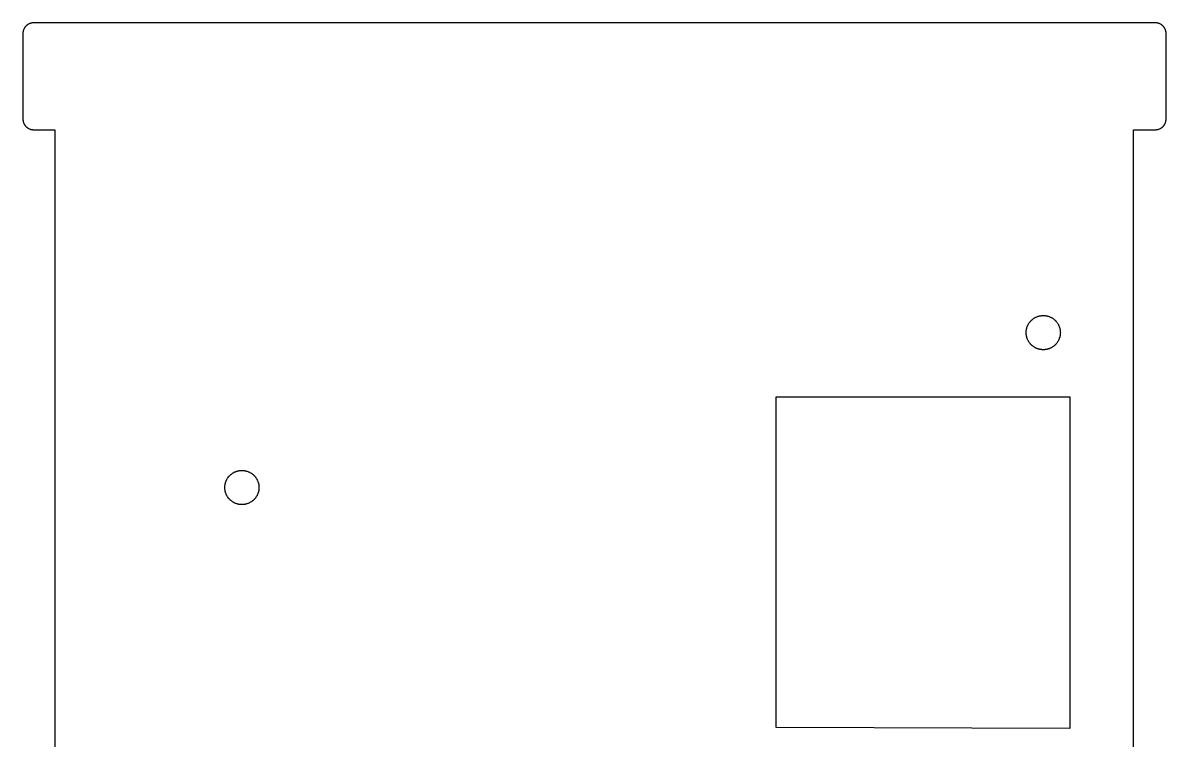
# Model space of a CAD drawing. Header units: metres. Extents: x -3 to 104, y 0 to 110.
# Drawn here: x -3 to 104, y 42.9 to 110 of the extents above; entities that cross this region are included whole.
import ezdxf

# ---------------------------------------------------------------- set-up
doc = ezdxf.new("R2010")
doc.units = ezdxf.units.M

msp = doc.modelspace()

# ---------------------------------------------------------------- linework, layer by layer
for p, q in [((-2.99023, 109.14), (-2.99805, 109.069)), ((-2.9873, 109.156), (-2.99023, 109.14)), ((-2.98438, 109.174), (-2.9873, 109.156)), ((-2.98145, 109.19), (-2.98438, 109.174)), ((-2.97852, 109.208), (-2.98145, 109.19)), ((-2.97461, 109.225), (-2.97852, 109.208)), ((-2.9707, 109.242), (-2.97461, 109.225)), ((-2.95117, 109.309), (-2.9707, 109.242)), ((-2.93359, 109.358), (-2.95117, 109.309)), ((-2.92676, 109.375), (-2.93359, 109.358)), ((-2.9209, 109.391), (-2.92676, 109.375)), ((-2.91309, 109.406), (-2.9209, 109.391)), ((-2.90625, 109.423), (-2.91309, 109.406)), ((-2.88281, 109.47), (-2.90625, 109.423)), ((-2.875, 109.484), (-2.88281, 109.47)), ((-2.86621, 109.5), (-2.875, 109.484)), ((-2.85742, 109.515), (-2.86621, 109.5)), ((-2.84766, 109.53), (-2.85742, 109.515)), ((-2.83887, 109.545), (-2.84766, 109.53)), ((-2.8291, 109.56), (-2.83887, 109.545)), ((-2.81934, 109.573), (-2.8291, 109.56)), ((-2.80859, 109.588), (-2.81934, 109.573)), ((-2.79883, 109.602), (-2.80859, 109.588)), ((-2.77734, 109.629), (-2.79883, 109.602)), ((-2.76562, 109.643), (-2.77734, 109.629)), ((-2.75488, 109.656), (-2.76562, 109.643)), ((-2.71973, 109.694), (-2.75488, 109.656)), ((-2.69434, 109.72), (-2.71973, 109.694)), ((-2.65625, 109.755), (-2.69434, 109.72)), ((-2.64258, 109.766), (-2.65625, 109.755)), ((-2.62891, 109.777), (-2.64258, 109.766)), ((-2.60156, 109.799), (-2.62891, 109.777)), ((-2.58789, 109.809), (-2.60156, 109.799)), ((-2.57324, 109.819), (-2.58789, 109.809)), ((-2.55957, 109.829), (-2.57324, 109.819)), ((-2.54492, 109.839), (-2.55957, 109.829)), ((-2.53027, 109.848), (-2.54492, 109.839)), ((-2.51465, 109.857), (-2.53027, 109.848)), ((-2.5, 109.866), (-2.51465, 109.857)), ((-2.48438, 109.875), (-2.5, 109.866)), ((-2.46973, 109.883), (-2.48438, 109.875)), ((-2.42285, 109.906), (-2.46973, 109.883)), ((-2.40625, 109.913), (-2.42285, 109.906)), ((-2.39062, 109.921), (-2.40625, 109.913)), ((-2.375, 109.927), (-2.39062, 109.921)), ((-2.3584, 109.934), (-2.375, 109.927)), ((-2.30859, 109.951), (-2.3584, 109.934)), ((-2.24219, 109.971), (-2.30859, 109.951)), ((-2.22461, 109.975), (-2.24219, 109.971)), ((-2.20801, 109.979), (-2.22461, 109.975)), ((-2.19043, 109.981), (-2.20801, 109.979)), ((-2.17383, 109.984), (-2.19043, 109.981)), ((-2.15625, 109.987), (-2.17383, 109.984)), ((-2.13965, 109.99), (-2.15625, 109.987)), ((-2.06934, 109.998), (-2.13965, 109.99)), ((-2.05273, 109.999), (-2.06934, 109.998)), ((-2.03516, 109.999), (-2.05273, 109.999)), ((-2.01758, 110), (-2.03516, 109.999)), ((103.018, 110), (-2.01758, 110)), ((103.035, 109.999), (103.018, 110)), ((103.053, 109.999), (103.035, 109.999)), ((103.069, 109.998), (103.053, 109.999)), ((103.14, 109.99), (103.069, 109.998)), ((103.156, 109.987), (103.14, 109.99)), ((103.174, 109.984), (103.156, 109.987)), ((103.19, 109.981), (103.174, 109.984)), ((103.208, 109.979), (103.19, 109.981)), ((103.225, 109.975), (103.208, 109.979)), ((103.242, 109.971), (103.225, 109.975)), ((103.309, 109.951), (103.242, 109.971)), ((103.358, 109.934), (103.309, 109.951)), ((103.375, 109.927), (103.358, 109.934)), ((103.391, 109.921), (103.375, 109.927)), ((103.406, 109.913), (103.391, 109.921)), ((103.423, 109.906), (103.406, 109.913)), ((103.47, 109.883), (103.423, 109.906)), ((103.484, 109.875), (103.47, 109.883)), ((103.5, 109.866), (103.484, 109.875)), ((103.515, 109.857), (103.5, 109.866)), ((103.53, 109.848), (103.515, 109.857)), ((103.545, 109.839), (103.53, 109.848)), ((103.56, 109.829), (103.545, 109.839)), ((103.573, 109.819), (103.56, 109.829)), ((103.588, 109.809), (103.573, 109.819)), ((103.602, 109.799), (103.588, 109.809)), ((103.629, 109.777), (103.602, 109.799)), ((103.643, 109.766), (103.629, 109.777)), ((103.656, 109.755), (103.643, 109.766)), ((103.694, 109.72), (103.656, 109.755)), ((103.72, 109.694), (103.694, 109.72)), ((103.755, 109.656), (103.72, 109.694)), ((103.766, 109.643), (103.755, 109.656)), ((103.777, 109.629), (103.766, 109.643)), ((103.799, 109.602), (103.777, 109.629)), ((103.809, 109.588), (103.799, 109.602)), ((103.819, 109.573), (103.809, 109.588)), ((103.829, 109.56), (103.819, 109.573)), ((103.839, 109.545), (103.829, 109.56)), ((103.848, 109.53), (103.839, 109.545)), ((103.857, 109.515), (103.848, 109.53)), ((103.866, 109.5), (103.857, 109.515)), ((103.875, 109.484), (103.866, 109.5)), ((103.883, 109.47), (103.875, 109.484)), ((103.906, 109.423), (103.883, 109.47)), ((103.913, 109.406), (103.906, 109.423)), ((103.921, 109.391), (103.913, 109.406)), ((103.927, 109.375), (103.921, 109.391)), ((103.934, 109.358), (103.927, 109.375)), ((103.951, 109.309), (103.934, 109.358)), ((103.971, 109.242), (103.951, 109.309)), ((103.975, 109.225), (103.971, 109.242)), ((103.979, 109.208), (103.975, 109.225)), ((103.981, 109.19), (103.979, 109.208)), ((103.984, 109.174), (103.981, 109.19)), ((103.987, 109.156), (103.984, 109.174)), ((103.99, 109.14), (103.987, 109.156)), ((103.998, 109.069), (103.99, 109.14)), ((-2.99902, 109.035), (-3, 109.018)), ((-3, 109.018), (-3, 100.982)), ((-2.99805, 109.069), (-2.99902, 109.053)), ((-2.99902, 109.053), (-2.99902, 109.035)), ((103.999, 109.053), (103.998, 109.069)), ((103.999, 109.035), (103.999, 109.053)), ((104, 109.018), (103.999, 109.035)), ((104, 100.982), (104, 109.018)), ((-3, 100.982), (-2.99902, 100.965)), ((-2.99902, 100.965), (-2.99902, 100.947)), ((-2.99902, 100.947), (-2.99805, 100.931)), ((-2.99805, 100.931), (-2.99023, 100.86)), ((-2.99023, 100.86), (-2.9873, 100.844)), ((-2.9873, 100.844), (-2.98438, 100.826)), ((-2.98438, 100.826), (-2.98145, 100.81)), ((-2.98145, 100.81), (-2.97852, 100.792)), ((-2.97852, 100.792), (-2.97461, 100.775)), ((-2.97461, 100.775), (-2.9707, 100.758)), ((-2.9707, 100.758), (-2.95117, 100.691)), ((-2.95117, 100.691), (-2.93359, 100.642)), ((-2.93359, 100.642), (-2.92676, 100.625)), ((-2.92676, 100.625), (-2.9209, 100.609)), ((-2.9209, 100.609), (-2.91309, 100.594)), ((-2.91309, 100.594), (-2.90625, 100.577)), ((103.906, 100.577), (103.913, 100.594)), ((103.913, 100.594), (103.921, 100.609)), ((103.921, 100.609), (103.927, 100.625)), ((103.927, 100.625), (103.934, 100.642)), ((103.934, 100.642), (103.951, 100.691)), ((103.951, 100.691), (103.971, 100.758)), ((103.971, 100.758), (103.975, 100.775)), ((103.975, 100.775), (103.979, 100.792)), ((103.979, 100.792), (103.981, 100.81)), ((103.981, 100.81), (103.984, 100.826)), ((103.984, 100.826), (103.987, 100.844)), ((103.987, 100.844), (103.99, 100.86)), ((103.99, 100.86), (103.998, 100.931)), ((103.998, 100.931), (103.999, 100.947)), ((103.999, 100.965), (104, 100.982)), ((103.999, 100.947), (103.999, 100.965)), ((-2.90625, 100.577), (-2.88281, 100.53)), ((-2.88281, 100.53), (-2.875, 100.516)), ((-2.875, 100.516), (-2.86621, 100.5)), ((-2.86621, 100.5), (-2.85742, 100.485)), ((-2.85742, 100.485), (-2.84766, 100.47)), ((-2.84766, 100.47), (-2.83887, 100.455)), ((-2.83887, 100.455), (-2.8291, 100.44)), ((-2.8291, 100.44), (-2.81934, 100.427)), ((-2.81934, 100.427), (-2.80859, 100.412)), ((-2.80859, 100.412), (-2.79883, 100.398)), ((-2.79883, 100.398), (-2.77734, 100.371)), ((-2.77734, 100.371), (-2.76562, 100.357)), ((-2.76562, 100.357), (-2.75488, 100.344)), ((-2.75488, 100.344), (-2.71973, 100.306)), ((-2.71973, 100.306), (-2.69434, 100.28)), ((-2.69434, 100.28), (-2.65625, 100.245)), ((-2.65625, 100.245), (-2.64258, 100.234)), ((-2.64258, 100.234), (-2.62891, 100.223)), ((-2.62891, 100.223), (-2.60156, 100.201)), ((-2.60156, 100.201), (-2.58789, 100.191)), ((-2.58789, 100.191), (-2.57324, 100.181)), ((-2.57324, 100.181), (-2.55957, 100.171)), ((-2.55957, 100.171), (-2.54492, 100.161)), ((-2.54492, 100.161), (-2.53027, 100.152)), ((-2.53027, 100.152), (-2.51465, 100.143)), ((-2.51465, 100.143), (-2.5, 100.134)), ((-2.5, 100.134), (-2.48438, 100.125)), ((-2.48438, 100.125), (-2.46973, 100.117)), ((-2.46973, 100.117), (-2.42285, 100.094)), ((-2.42285, 100.094), (-2.40625, 100.087)), ((-2.40625, 100.087), (-2.39062, 100.079)), ((-2.39062, 100.079), (-2.375, 100.073)), ((-2.375, 100.073), (-2.3584, 100.066)), ((-2.3584, 100.066), (-2.30859, 100.049)), ((-2.30859, 100.049), (-2.24219, 100.029)), ((-2.24219, 100.029), (-2.22461, 100.025)), ((-2.22461, 100.025), (-2.20801, 100.021)), ((-2.20801, 100.021), (-2.19043, 100.019)), ((-2.19043, 100.019), (-2.17383, 100.016)), ((-2.17383, 100.016), (-2.15625, 100.013)), ((-2.15625, 100.013), (-2.13965, 100.01)), ((-2.13965, 100.01), (-2.06934, 100.002)), ((-2.06934, 100.002), (-2.05273, 100.001)), ((-2.05273, 100.001), (-2.03516, 100.001)), ((-2.03516, 100.001), (-2.01758, 100)), ((-2.01758, 100), (0, 100)), ((0, 100), (0, 40)), ((100.95, 40), (100.95, 100)), ((100.95, 100), (103.018, 100)), ((103.018, 100), (103.035, 100.001)), ((103.035, 100.001), (103.053, 100.001)), ((103.053, 100.001), (103.069, 100.002)), ((103.069, 100.002), (103.14, 100.01)), ((103.14, 100.01), (103.156, 100.013)), ((103.156, 100.013), (103.174, 100.016)), ((103.174, 100.016), (103.19, 100.019)), ((103.19, 100.019), (103.208, 100.021)), ((103.208, 100.021), (103.225, 100.025)), ((103.225, 100.025), (103.242, 100.029)), ((103.242, 100.029), (103.309, 100.049)), ((103.309, 100.049), (103.358, 100.066)), ((103.358, 100.066), (103.375, 100.073)), ((103.375, 100.073), (103.391, 100.079)), ((103.391, 100.079), (103.406, 100.087)), ((103.406, 100.087), (103.423, 100.094)), ((103.423, 100.094), (103.47, 100.117)), ((103.47, 100.117), (103.484, 100.125)), ((103.484, 100.125), (103.5, 100.134)), ((103.5, 100.134), (103.515, 100.143)), ((103.515, 100.143), (103.53, 100.152)), ((103.53, 100.152), (103.545, 100.161)), ((103.545, 100.161), (103.56, 100.171)), ((103.56, 100.171), (103.573, 100.181)), ((103.573, 100.181), (103.588, 100.191)), ((103.588, 100.191), (103.602, 100.201)), ((103.602, 100.201), (103.629, 100.223)), ((103.629, 100.223), (103.643, 100.234)), ((103.643, 100.234), (103.656, 100.245)), ((103.656, 100.245), (103.694, 100.28)), ((103.694, 100.28), (103.72, 100.306)), ((103.72, 100.306), (103.755, 100.344)), ((103.755, 100.344), (103.766, 100.357)), ((103.766, 100.357), (103.777, 100.371)), ((103.777, 100.371), (103.799, 100.398)), ((103.799, 100.398), (103.809, 100.412)), ((103.809, 100.412), (103.819, 100.427)), ((103.819, 100.427), (103.829, 100.44)), ((103.829, 100.44), (103.839, 100.455)), ((103.839, 100.455), (103.848, 100.47)), ((103.848, 100.47), (103.857, 100.485)), ((103.857, 100.485), (103.866, 100.5)), ((103.866, 100.5), (103.875, 100.516)), ((103.875, 100.516), (103.883, 100.53)), ((103.883, 100.53), (103.906, 100.577)), ((91.7002, 82.3857), (91.749, 82.4131)), ((91.749, 82.4131), (91.7734, 82.4258)), ((91.7734, 82.4258), (91.7988, 82.4385)), ((91.7988, 82.4385), (91.8496, 82.4619)), ((91.8496, 82.4619), (91.9004, 82.4834)), ((91.9004, 82.4834), (91.9268, 82.4941)), ((91.9268, 82.4941), (91.9531, 82.5039)), ((91.9531, 82.5039), (92.0322, 82.5303)), ((92.0322, 82.5303), (92.0586, 82.5381)), ((92.0586, 82.5381), (92.0859, 82.5459)), ((92.0859, 82.5459), (92.1133, 82.5527)), ((92.1133, 82.5527), (92.1396, 82.5586)), ((92.1396, 82.5586), (92.167, 82.5654)), ((92.167, 82.5654), (92.1943, 82.5703)), ((92.1943, 82.5703), (92.2217, 82.5762)), ((92.2217, 82.5762), (92.25, 82.5801)), ((92.25, 82.5801), (92.3047, 82.5879)), ((92.3047, 82.5879), (92.333, 82.5908)), ((92.333, 82.5908), (92.3604, 82.5938)), ((92.3604, 82.5938), (92.3887, 82.5957)), ((92.3887, 82.5957), (92.416, 82.5977)), ((92.416, 82.5977), (92.4717, 82.5996)), ((92.4717, 82.5996), (92.5283, 82.5996)), ((92.5283, 82.5996), (92.584, 82.5977)), ((92.584, 82.5977), (92.6113, 82.5957)), ((92.6113, 82.5957), (92.6396, 82.5938)), ((92.6396, 82.5938), (92.667, 82.5908)), ((92.667, 82.5908), (92.6953, 82.5879)), ((92.6953, 82.5879), (92.75, 82.5801)), ((92.75, 82.5801), (92.7783, 82.5762)), ((92.7783, 82.5762), (92.8057, 82.5703)), ((92.8057, 82.5703), (92.833, 82.5654)), ((92.833, 82.5654), (92.8604, 82.5586)), ((92.8604, 82.5586), (92.8867, 82.5527)), ((92.8867, 82.5527), (92.9141, 82.5459)), ((92.9141, 82.5459), (92.9414, 82.5381)), ((92.9414, 82.5381), (92.9678, 82.5303)), ((92.9678, 82.5303), (93.0469, 82.5039)), ((93.0469, 82.5039), (93.0732, 82.4941)), ((93.0732, 82.4941), (93.0996, 82.4834)), ((93.0996, 82.4834), (93.1504, 82.4619)), ((93.1504, 82.4619), (93.2012, 82.4385)), ((93.2012, 82.4385), (93.2266, 82.4258)), ((93.2266, 82.4258), (93.251, 82.4131)), ((93.251, 82.4131), (93.2998, 82.3857)), ((90.9297, 81.3057), (90.9346, 81.333)), ((90.9346, 81.333), (90.9414, 81.3604)), ((90.9414, 81.3604), (90.9473, 81.3867)), ((90.9473, 81.3867), (90.9541, 81.4141)), ((90.9541, 81.4141), (90.9619, 81.4414)), ((90.9619, 81.4414), (90.9697, 81.4678)), ((90.9697, 81.4678), (90.9961, 81.5469)), ((90.9961, 81.5469), (91.0059, 81.5732)), ((91.0059, 81.5732), (91.0166, 81.5996)), ((91.0166, 81.5996), (91.0381, 81.6504)), ((91.0381, 81.6504), (91.0615, 81.7012)), ((91.0615, 81.7012), (91.0742, 81.7266)), ((91.0742, 81.7266), (91.0869, 81.751)), ((91.0869, 81.751), (91.1143, 81.7998)), ((91.1143, 81.7998), (91.1289, 81.8242)), ((91.1289, 81.8242), (91.1582, 81.8711)), ((91.1582, 81.8711), (91.1895, 81.918)), ((91.1895, 81.918), (91.2393, 81.9854)), ((91.2393, 81.9854), (91.292, 82.0498)), ((91.292, 82.0498), (91.3105, 82.0703)), ((91.3105, 82.0703), (91.3301, 82.0908)), ((91.3301, 82.0908), (91.3486, 82.1113)), ((91.3486, 82.1113), (91.3682, 82.1318)), ((91.3682, 82.1318), (91.3887, 82.1514)), ((91.3887, 82.1514), (91.4092, 82.1699)), ((91.4092, 82.1699), (91.4297, 82.1895)), ((91.4297, 82.1895), (91.4502, 82.208)), ((91.4502, 82.208), (91.5146, 82.2607)), ((91.5146, 82.2607), (91.582, 82.3105)), ((91.582, 82.3105), (91.6289, 82.3418)), ((91.6289, 82.3418), (91.6758, 82.3711)), ((91.6758, 82.3711), (91.7002, 82.3857)), ((93.2998, 82.3857), (93.3242, 82.3711)), ((93.3242, 82.3711), (93.3711, 82.3418)), ((93.3711, 82.3418), (93.418, 82.3105)), ((93.418, 82.3105), (93.4854, 82.2607)), ((93.4854, 82.2607), (93.5498, 82.208)), ((93.5498, 82.208), (93.5703, 82.1895)), ((93.5703, 82.1895), (93.5908, 82.1699)), ((93.5908, 82.1699), (93.6113, 82.1514)), ((93.6113, 82.1514), (93.6318, 82.1318)), ((93.6318, 82.1318), (93.6514, 82.1113)), ((93.6514, 82.1113), (93.6699, 82.0908)), ((93.6699, 82.0908), (93.6895, 82.0703)), ((93.6895, 82.0703), (93.708, 82.0498)), ((93.708, 82.0498), (93.7607, 81.9854)), ((93.7607, 81.9854), (93.8105, 81.918)), ((93.8105, 81.918), (93.8418, 81.8711)), ((93.8418, 81.8711), (93.8711, 81.8242)), ((93.8711, 81.8242), (93.8857, 81.7998)), ((93.8857, 81.7998), (93.9131, 81.751)), ((93.9131, 81.751), (93.9258, 81.7266)), ((93.9258, 81.7266), (93.9385, 81.7012)), ((93.9385, 81.7012), (93.9619, 81.6504)), ((93.9619, 81.6504), (93.9834, 81.5996)), ((93.9834, 81.5996), (93.9941, 81.5732)), ((93.9941, 81.5732), (94.0039, 81.5469)), ((94.0039, 81.5469), (94.0303, 81.4678)), ((94.0303, 81.4678), (94.0381, 81.4414)), ((94.0381, 81.4414), (94.0459, 81.4141)), ((94.0459, 81.4141), (94.0527, 81.3867)), ((94.0527, 81.3867), (94.0586, 81.3604)), ((94.0586, 81.3604), (94.0654, 81.333)), ((94.0654, 81.333), (94.0703, 81.3057)), ((90.9004, 81.0283), (90.9023, 81.084)), ((90.9004, 80.9717), (90.9004, 81.0283)), ((90.9023, 80.916), (90.9004, 80.9717)), ((90.9023, 81.084), (90.9043, 81.1113)), ((90.9043, 80.8887), (90.9023, 80.916)), ((90.9043, 81.1113), (90.9062, 81.1396)), ((90.9062, 80.8604), (90.9043, 80.8887)), ((90.9062, 81.1396), (90.9092, 81.167)), ((90.9092, 80.833), (90.9062, 80.8604)), ((90.9092, 81.167), (90.9121, 81.1953)), ((90.9121, 80.8047), (90.9092, 80.833)), ((90.9121, 81.1953), (90.9199, 81.25)), ((90.9199, 80.75), (90.9121, 80.8047)), ((90.9199, 81.25), (90.9238, 81.2783)), ((90.9238, 80.7217), (90.9199, 80.75)), ((90.9238, 81.2783), (90.9297, 81.3057)), ((90.9297, 80.6943), (90.9238, 80.7217)), ((90.9346, 80.667), (90.9297, 80.6943)), ((90.9414, 80.6396), (90.9346, 80.667)), ((90.9473, 80.6133), (90.9414, 80.6396)), ((90.9541, 80.5859), (90.9473, 80.6133)), ((90.9619, 80.5586), (90.9541, 80.5859)), ((90.9697, 80.5322), (90.9619, 80.5586)), ((90.9961, 80.4531), (90.9697, 80.5322)), ((91.0059, 80.4268), (90.9961, 80.4531)), ((91.0166, 80.4004), (91.0059, 80.4268)), ((91.0381, 80.3496), (91.0166, 80.4004)), ((91.0615, 80.2988), (91.0381, 80.3496)), ((91.0742, 80.2734), (91.0615, 80.2988)), ((91.0869, 80.249), (91.0742, 80.2734)), ((93.9258, 80.2734), (93.9131, 80.249)), ((93.9385, 80.2988), (93.9258, 80.2734)), ((93.9619, 80.3496), (93.9385, 80.2988)), ((93.9834, 80.4004), (93.9619, 80.3496)), ((93.9941, 80.4268), (93.9834, 80.4004)), ((94.0039, 80.4531), (93.9941, 80.4268)), ((94.0303, 80.5322), (94.0039, 80.4531)), ((94.0381, 80.5586), (94.0303, 80.5322)), ((94.0459, 80.5859), (94.0381, 80.5586)), ((94.0527, 80.6133), (94.0459, 80.5859)), ((94.0586, 80.6396), (94.0527, 80.6133)), ((94.0654, 80.667), (94.0586, 80.6396)), ((94.0703, 80.6943), (94.0654, 80.667)), ((94.0703, 81.3057), (94.0762, 81.2783)), ((94.0762, 80.7217), (94.0703, 80.6943)), ((94.0762, 81.2783), (94.0801, 81.25)), ((94.0801, 80.75), (94.0762, 80.7217)), ((94.0801, 81.25), (94.0879, 81.1953)), ((94.0879, 80.8047), (94.0801, 80.75)), ((94.0879, 81.1953), (94.0908, 81.167)), ((94.0908, 80.833), (94.0879, 80.8047)), ((94.0908, 81.167), (94.0938, 81.1396)), ((94.0938, 80.8604), (94.0908, 80.833)), ((94.0938, 81.1396), (94.0957, 81.1113)), ((94.0957, 80.8887), (94.0938, 80.8604)), ((94.0957, 81.1113), (94.0977, 81.084)), ((94.0977, 80.916), (94.0957, 80.8887)), ((94.0977, 81.084), (94.0996, 81.0283)), ((94.0996, 80.9717), (94.0977, 80.916)), ((94.0996, 81.0283), (94.0996, 80.9717)), ((91.1143, 80.2002), (91.0869, 80.249)), ((91.1289, 80.1758), (91.1143, 80.2002)), ((91.1582, 80.1289), (91.1289, 80.1758)), ((91.1895, 80.082), (91.1582, 80.1289)), ((91.2393, 80.0146), (91.1895, 80.082)), ((91.292, 79.9502), (91.2393, 80.0146)), ((91.3105, 79.9297), (91.292, 79.9502)), ((91.3301, 79.9092), (91.3105, 79.9297)), ((91.3486, 79.8887), (91.3301, 79.9092)), ((91.3682, 79.8682), (91.3486, 79.8887)), ((91.3887, 79.8486), (91.3682, 79.8682)), ((91.4092, 79.8301), (91.3887, 79.8486)), ((91.4297, 79.8105), (91.4092, 79.8301)), ((91.4502, 79.792), (91.4297, 79.8105)), ((91.5146, 79.7393), (91.4502, 79.792)), ((91.582, 79.6895), (91.5146, 79.7393)), ((91.6289, 79.6582), (91.582, 79.6895)), ((91.6758, 79.6289), (91.6289, 79.6582)), ((91.7002, 79.6143), (91.6758, 79.6289)), ((91.749, 79.5869), (91.7002, 79.6143)), ((91.7734, 79.5742), (91.749, 79.5869)), ((91.7988, 79.5615), (91.7734, 79.5742)), ((91.8496, 79.5381), (91.7988, 79.5615)), ((91.9004, 79.5166), (91.8496, 79.5381)), ((91.9268, 79.5059), (91.9004, 79.5166)), ((91.9531, 79.4961), (91.9268, 79.5059)), ((92.0322, 79.4697), (91.9531, 79.4961)), ((92.0586, 79.4619), (92.0322, 79.4697)), ((92.0859, 79.4541), (92.0586, 79.4619)), ((92.1133, 79.4473), (92.0859, 79.4541)), ((92.1396, 79.4414), (92.1133, 79.4473)), ((92.167, 79.4346), (92.1396, 79.4414)), ((92.1943, 79.4297), (92.167, 79.4346)), ((92.2217, 79.4238), (92.1943, 79.4297)), ((92.25, 79.4199), (92.2217, 79.4238)), ((92.3047, 79.4121), (92.25, 79.4199)), ((92.333, 79.4092), (92.3047, 79.4121)), ((92.3604, 79.4062), (92.333, 79.4092)), ((92.3887, 79.4043), (92.3604, 79.4062)), ((92.416, 79.4023), (92.3887, 79.4043)), ((92.4717, 79.4004), (92.416, 79.4023)), ((92.5283, 79.4004), (92.4717, 79.4004)), ((92.584, 79.4023), (92.5283, 79.4004)), ((92.6113, 79.4043), (92.584, 79.4023)), ((92.6396, 79.4062), (92.6113, 79.4043)), ((92.667, 79.4092), (92.6396, 79.4062)), ((92.6953, 79.4121), (92.667, 79.4092)), ((92.75, 79.4199), (92.6953, 79.4121)), ((92.7783, 79.4238), (92.75, 79.4199)), ((92.8057, 79.4297), (92.7783, 79.4238)), ((92.833, 79.4346), (92.8057, 79.4297)), ((92.8604, 79.4414), (92.833, 79.4346)), ((92.8867, 79.4473), (92.8604, 79.4414)), ((92.9141, 79.4541), (92.8867, 79.4473)), ((92.9414, 79.4619), (92.9141, 79.4541)), ((92.9678, 79.4697), (92.9414, 79.4619)), ((93.0469, 79.4961), (92.9678, 79.4697)), ((93.0732, 79.5059), (93.0469, 79.4961)), ((93.0996, 79.5166), (93.0732, 79.5059)), ((93.1504, 79.5381), (93.0996, 79.5166)), ((93.2012, 79.5615), (93.1504, 79.5381)), ((93.2266, 79.5742), (93.2012, 79.5615)), ((93.251, 79.5869), (93.2266, 79.5742)), ((93.2998, 79.6143), (93.251, 79.5869)), ((93.3242, 79.6289), (93.2998, 79.6143)), ((93.3711, 79.6582), (93.3242, 79.6289)), ((93.418, 79.6895), (93.3711, 79.6582)), ((93.4854, 79.7393), (93.418, 79.6895)), ((93.5498, 79.792), (93.4854, 79.7393)), ((93.5703, 79.8105), (93.5498, 79.792)), ((93.5908, 79.8301), (93.5703, 79.8105)), ((93.6113, 79.8486), (93.5908, 79.8301)), ((93.6318, 79.8682), (93.6113, 79.8486)), ((93.6514, 79.8887), (93.6318, 79.8682)), ((93.6699, 79.9092), (93.6514, 79.8887)), ((93.6895, 79.9297), (93.6699, 79.9092)), ((93.708, 79.9502), (93.6895, 79.9297)), ((93.7607, 80.0146), (93.708, 79.9502)), ((93.8105, 80.082), (93.7607, 80.0146)), ((93.8418, 80.1289), (93.8105, 80.082)), ((93.8711, 80.1758), (93.8418, 80.1289)), ((93.8857, 80.2002), (93.8711, 80.1758)), ((93.9131, 80.249), (93.8857, 80.2002)), ((67.5, 44.0283), (67.5, 75)), ((67.5, 75), (95, 75)), ((95, 75), (95, 43.9512)), ((16.1582, 67.3711), (16.1895, 67.418)), ((16.1895, 67.418), (16.2393, 67.4854)), ((16.2393, 67.4854), (16.292, 67.5498)), ((16.292, 67.5498), (16.3105, 67.5703)), ((16.3105, 67.5703), (16.3301, 67.5908)), ((16.3301, 67.5908), (16.3486, 67.6113)), ((16.3486, 67.6113), (16.3682, 67.6318)), ((16.3682, 67.6318), (16.3887, 67.6514)), ((16.3887, 67.6514), (16.4092, 67.6699)), ((16.4092, 67.6699), (16.4297, 67.6895)), ((16.4297, 67.6895), (16.4502, 67.708)), ((16.4502, 67.708), (16.5146, 67.7607)), ((16.5146, 67.7607), (16.582, 67.8105)), ((16.582, 67.8105), (16.6289, 67.8418)), ((16.6289, 67.8418), (16.6758, 67.8711)), ((16.6758, 67.8711), (16.7002, 67.8857)), ((16.7002, 67.8857), (16.749, 67.9131)), ((16.749, 67.9131), (16.7734, 67.9258)), ((16.7734, 67.9258), (16.7988, 67.9385)), ((16.7988, 67.9385), (16.8496, 67.9619)), ((16.8496, 67.9619), (16.9004, 67.9834)), ((16.9004, 67.9834), (16.9268, 67.9941)), ((16.9268, 67.9941), (16.9531, 68.0039)), ((16.9531, 68.0039), (17.0322, 68.0303)), ((17.0322, 68.0303), (17.0586, 68.0381)), ((17.0586, 68.0381), (17.0859, 68.0459)), ((17.0859, 68.0459), (17.1133, 68.0527)), ((17.1133, 68.0527), (17.1396, 68.0586)), ((17.1396, 68.0586), (17.167, 68.0654)), ((17.167, 68.0654), (17.1943, 68.0703)), ((17.1943, 68.0703), (17.2217, 68.0762)), ((17.2217, 68.0762), (17.25, 68.0801)), ((17.25, 68.0801), (17.3047, 68.0879)), ((17.3047, 68.0879), (17.333, 68.0908)), ((17.333, 68.0908), (17.3604, 68.0938)), ((17.3604, 68.0938), (17.3887, 68.0957)), ((17.3887, 68.0957), (17.416, 68.0977)), ((17.416, 68.0977), (17.4717, 68.0996)), ((17.4717, 68.0996), (17.5283, 68.0996)), ((17.5283, 68.0996), (17.584, 68.0977)), ((17.584, 68.0977), (17.6113, 68.0957)), ((17.6113, 68.0957), (17.6396, 68.0938)), ((17.6396, 68.0938), (17.667, 68.0908)), ((17.667, 68.0908), (17.6953, 68.0879)), ((17.6953, 68.0879), (17.75, 68.0801)), ((17.75, 68.0801), (17.7783, 68.0762)), ((17.7783, 68.0762), (17.8057, 68.0703)), ((17.8057, 68.0703), (17.833, 68.0654)), ((17.833, 68.0654), (17.8604, 68.0586)), ((17.8604, 68.0586), (17.8867, 68.0527)), ((17.8867, 68.0527), (17.9141, 68.0459)), ((17.9141, 68.0459), (17.9414, 68.0381)), ((17.9414, 68.0381), (17.9678, 68.0303)), ((17.9678, 68.0303), (18.0469, 68.0039)), ((18.0469, 68.0039), (18.0732, 67.9941)), ((18.0732, 67.9941), (18.0996, 67.9834)), ((18.0996, 67.9834), (18.1504, 67.9619)), ((18.1504, 67.9619), (18.2012, 67.9385)), ((18.2012, 67.9385), (18.2266, 67.9258)), ((18.2266, 67.9258), (18.251, 67.9131)), ((18.251, 67.9131), (18.2998, 67.8857)), ((18.2998, 67.8857), (18.3242, 67.8711)), ((18.3242, 67.8711), (18.3711, 67.8418)), ((18.3711, 67.8418), (18.418, 67.8105)), ((18.418, 67.8105), (18.4854, 67.7607)), ((18.4854, 67.7607), (18.5498, 67.708)), ((18.5498, 67.708), (18.5703, 67.6895)), ((18.5703, 67.6895), (18.5908, 67.6699)), ((18.5908, 67.6699), (18.6113, 67.6514)), ((18.6113, 67.6514), (18.6318, 67.6318)), ((18.6318, 67.6318), (18.6514, 67.6113)), ((18.6514, 67.6113), (18.6699, 67.5908)), ((18.6699, 67.5908), (18.6895, 67.5703)), ((18.6895, 67.5703), (18.708, 67.5498)), ((18.708, 67.5498), (18.7607, 67.4854)), ((18.7607, 67.4854), (18.8105, 67.418)), ((18.8105, 67.418), (18.8418, 67.3711)), ((15.9004, 66.5283), (15.9023, 66.584)), ((15.9004, 66.4717), (15.9004, 66.5283)), ((15.9023, 66.416), (15.9004, 66.4717)), ((15.9023, 66.584), (15.9043, 66.6113)), ((15.9043, 66.3887), (15.9023, 66.416)), ((15.9043, 66.6113), (15.9062, 66.6396)), ((15.9062, 66.3604), (15.9043, 66.3887)), ((15.9062, 66.6396), (15.9092, 66.667)), ((15.9092, 66.333), (15.9062, 66.3604)), ((15.9092, 66.667), (15.9121, 66.6953)), ((15.9121, 66.6953), (15.9199, 66.75)), ((15.9199, 66.75), (15.9238, 66.7783)), ((15.9238, 66.7783), (15.9297, 66.8057)), ((15.9297, 66.8057), (15.9346, 66.833)), ((15.9346, 66.833), (15.9414, 66.8604)), ((15.9414, 66.8604), (15.9473, 66.8867)), ((15.9473, 66.8867), (15.9541, 66.9141)), ((15.9541, 66.9141), (15.9619, 66.9414)), ((15.9619, 66.9414), (15.9697, 66.9678)), ((15.9697, 66.9678), (15.9961, 67.0469)), ((15.9961, 67.0469), (16.0059, 67.0732)), ((16.0059, 67.0732), (16.0166, 67.0996)), ((16.0166, 67.0996), (16.0381, 67.1504)), ((16.0381, 67.1504), (16.0615, 67.2012)), ((16.0615, 67.2012), (16.0742, 67.2266)), ((16.0742, 67.2266), (16.0869, 67.251)), ((16.0869, 67.251), (16.1143, 67.2998)), ((16.1143, 67.2998), (16.1289, 67.3242)), ((16.1289, 67.3242), (16.1582, 67.3711)), ((18.8418, 67.3711), (18.8711, 67.3242)), ((18.8711, 67.3242), (18.8857, 67.2998)), ((18.8857, 67.2998), (18.9131, 67.251)), ((18.9131, 67.251), (18.9258, 67.2266)), ((18.9258, 67.2266), (18.9385, 67.2012)), ((18.9385, 67.2012), (18.9619, 67.1504)), ((18.9619, 67.1504), (18.9834, 67.0996)), ((18.9834, 67.0996), (18.9941, 67.0732)), ((18.9941, 67.0732), (19.0039, 67.0469)), ((19.0039, 67.0469), (19.0303, 66.9678)), ((19.0303, 66.9678), (19.0381, 66.9414)), ((19.0381, 66.9414), (19.0459, 66.9141)), ((19.0459, 66.9141), (19.0527, 66.8867)), ((19.0527, 66.8867), (19.0586, 66.8604)), ((19.0586, 66.8604), (19.0654, 66.833)), ((19.0654, 66.833), (19.0703, 66.8057)), ((19.0703, 66.8057), (19.0762, 66.7783)), ((19.0762, 66.7783), (19.0801, 66.75)), ((19.0801, 66.75), (19.0879, 66.6953)), ((19.0879, 66.6953), (19.0908, 66.667)), ((19.0908, 66.667), (19.0938, 66.6396)), ((19.0938, 66.3604), (19.0908, 66.333)), ((19.0938, 66.6396), (19.0957, 66.6113)), ((19.0957, 66.3887), (19.0938, 66.3604)), ((19.0957, 66.6113), (19.0977, 66.584)), ((19.0977, 66.416), (19.0957, 66.3887)), ((19.0977, 66.584), (19.0996, 66.5283)), ((19.0996, 66.4717), (19.0977, 66.416)), ((19.0996, 66.5283), (19.0996, 66.4717)), ((15.9121, 66.3047), (15.9092, 66.333)), ((15.9199, 66.25), (15.9121, 66.3047)), ((15.9238, 66.2217), (15.9199, 66.25)), ((15.9297, 66.1943), (15.9238, 66.2217)), ((15.9346, 66.167), (15.9297, 66.1943)), ((15.9414, 66.1396), (15.9346, 66.167)), ((15.9473, 66.1133), (15.9414, 66.1396)), ((15.9541, 66.0859), (15.9473, 66.1133)), ((15.9619, 66.0586), (15.9541, 66.0859)), ((15.9697, 66.0322), (15.9619, 66.0586)), ((15.9961, 65.9531), (15.9697, 66.0322)), ((16.0059, 65.9268), (15.9961, 65.9531)), ((16.0166, 65.9004), (16.0059, 65.9268)), ((16.0381, 65.8496), (16.0166, 65.9004)), ((16.0615, 65.7988), (16.0381, 65.8496)), ((16.0742, 65.7734), (16.0615, 65.7988)), ((16.0869, 65.749), (16.0742, 65.7734)), ((16.1143, 65.7002), (16.0869, 65.749)), ((16.1289, 65.6758), (16.1143, 65.7002)), ((16.1582, 65.6289), (16.1289, 65.6758)), ((16.1895, 65.582), (16.1582, 65.6289)), ((16.2393, 65.5146), (16.1895, 65.582)), ((16.292, 65.4502), (16.2393, 65.5146)), ((16.3105, 65.4297), (16.292, 65.4502)), ((16.3301, 65.4092), (16.3105, 65.4297)), ((16.3486, 65.3887), (16.3301, 65.4092)), ((16.3682, 65.3682), (16.3486, 65.3887)), ((16.3887, 65.3486), (16.3682, 65.3682)), ((16.4092, 65.3301), (16.3887, 65.3486)), ((16.4297, 65.3105), (16.4092, 65.3301)), ((16.4502, 65.292), (16.4297, 65.3105)), ((16.5146, 65.2393), (16.4502, 65.292)), ((18.5498, 65.292), (18.4854, 65.2393)), ((18.5703, 65.3105), (18.5498, 65.292)), ((18.5908, 65.3301), (18.5703, 65.3105)), ((18.6113, 65.3486), (18.5908, 65.3301)), ((18.6318, 65.3682), (18.6113, 65.3486)), ((18.6514, 65.3887), (18.6318, 65.3682)), ((18.6699, 65.4092), (18.6514, 65.3887)), ((18.6895, 65.4297), (18.6699, 65.4092)), ((18.708, 65.4502), (18.6895, 65.4297)), ((18.7607, 65.5146), (18.708, 65.4502)), ((18.8105, 65.582), (18.7607, 65.5146)), ((18.8418, 65.6289), (18.8105, 65.582)), ((18.8711, 65.6758), (18.8418, 65.6289)), ((18.8857, 65.7002), (18.8711, 65.6758)), ((18.9131, 65.749), (18.8857, 65.7002)), ((18.9258, 65.7734), (18.9131, 65.749)), ((18.9385, 65.7988), (18.9258, 65.7734)), ((18.9619, 65.8496), (18.9385, 65.7988)), ((18.9834, 65.9004), (18.9619, 65.8496)), ((18.9941, 65.9268), (18.9834, 65.9004)), ((19.0039, 65.9531), (18.9941, 65.9268)), ((19.0303, 66.0322), (19.0039, 65.9531)), ((19.0381, 66.0586), (19.0303, 66.0322)), ((19.0459, 66.0859), (19.0381, 66.0586)), ((19.0527, 66.1133), (19.0459, 66.0859)), ((19.0586, 66.1396), (19.0527, 66.1133)), ((19.0654, 66.167), (19.0586, 66.1396)), ((19.0703, 66.1943), (19.0654, 66.167)), ((19.0762, 66.2217), (19.0703, 66.1943)), ((19.0801, 66.25), (19.0762, 66.2217)), ((19.0879, 66.3047), (19.0801, 66.25)), ((19.0908, 66.333), (19.0879, 66.3047)), ((16.582, 65.1895), (16.5146, 65.2393)), ((16.6289, 65.1582), (16.582, 65.1895)), ((16.6758, 65.1289), (16.6289, 65.1582)), ((16.7002, 65.1143), (16.6758, 65.1289)), ((16.749, 65.0869), (16.7002, 65.1143)), ((16.7734, 65.0742), (16.749, 65.0869)), ((16.7988, 65.0615), (16.7734, 65.0742)), ((16.8496, 65.0381), (16.7988, 65.0615)), ((16.9004, 65.0166), (16.8496, 65.0381)), ((16.9268, 65.0059), (16.9004, 65.0166)), ((16.9531, 64.9961), (16.9268, 65.0059)), ((17.0322, 64.9697), (16.9531, 64.9961)), ((17.0586, 64.9619), (17.0322, 64.9697)), ((17.0859, 64.9541), (17.0586, 64.9619)), ((17.1133, 64.9473), (17.0859, 64.9541)), ((17.1396, 64.9414), (17.1133, 64.9473)), ((17.167, 64.9346), (17.1396, 64.9414)), ((17.1943, 64.9297), (17.167, 64.9346)), ((17.2217, 64.9238), (17.1943, 64.9297)), ((17.25, 64.9199), (17.2217, 64.9238)), ((17.3047, 64.9121), (17.25, 64.9199)), ((17.333, 64.9092), (17.3047, 64.9121)), ((17.3604, 64.9062), (17.333, 64.9092)), ((17.3887, 64.9043), (17.3604, 64.9062)), ((17.416, 64.9023), (17.3887, 64.9043)), ((17.4717, 64.9004), (17.416, 64.9023)), ((17.5283, 64.9004), (17.4717, 64.9004)), ((17.584, 64.9023), (17.5283, 64.9004)), ((17.6113, 64.9043), (17.584, 64.9023)), ((17.6396, 64.9062), (17.6113, 64.9043)), ((17.667, 64.9092), (17.6396, 64.9062)), ((17.6953, 64.9121), (17.667, 64.9092)), ((17.75, 64.9199), (17.6953, 64.9121)), ((17.7783, 64.9238), (17.75, 64.9199)), ((17.8057, 64.9297), (17.7783, 64.9238)), ((17.833, 64.9346), (17.8057, 64.9297)), ((17.8604, 64.9414), (17.833, 64.9346)), ((17.8867, 64.9473), (17.8604, 64.9414)), ((17.9141, 64.9541), (17.8867, 64.9473)), ((17.9414, 64.9619), (17.9141, 64.9541)), ((17.9678, 64.9697), (17.9414, 64.9619)), ((18.0469, 64.9961), (17.9678, 64.9697)), ((18.0732, 65.0059), (18.0469, 64.9961)), ((18.0996, 65.0166), (18.0732, 65.0059)), ((18.1504, 65.0381), (18.0996, 65.0166)), ((18.2012, 65.0615), (18.1504, 65.0381)), ((18.2266, 65.0742), (18.2012, 65.0615)), ((18.251, 65.0869), (18.2266, 65.0742)), ((18.2998, 65.1143), (18.251, 65.0869)), ((18.3242, 65.1289), (18.2998, 65.1143)), ((18.3711, 65.1582), (18.3242, 65.1289)), ((18.418, 65.1895), (18.3711, 65.1582)), ((18.4854, 65.2393), (18.418, 65.1895)), ((95, 43.9512), (67.5, 44.0283))]:
    msp.add_line(p, q)

doc.saveas('drawing.dxf')
